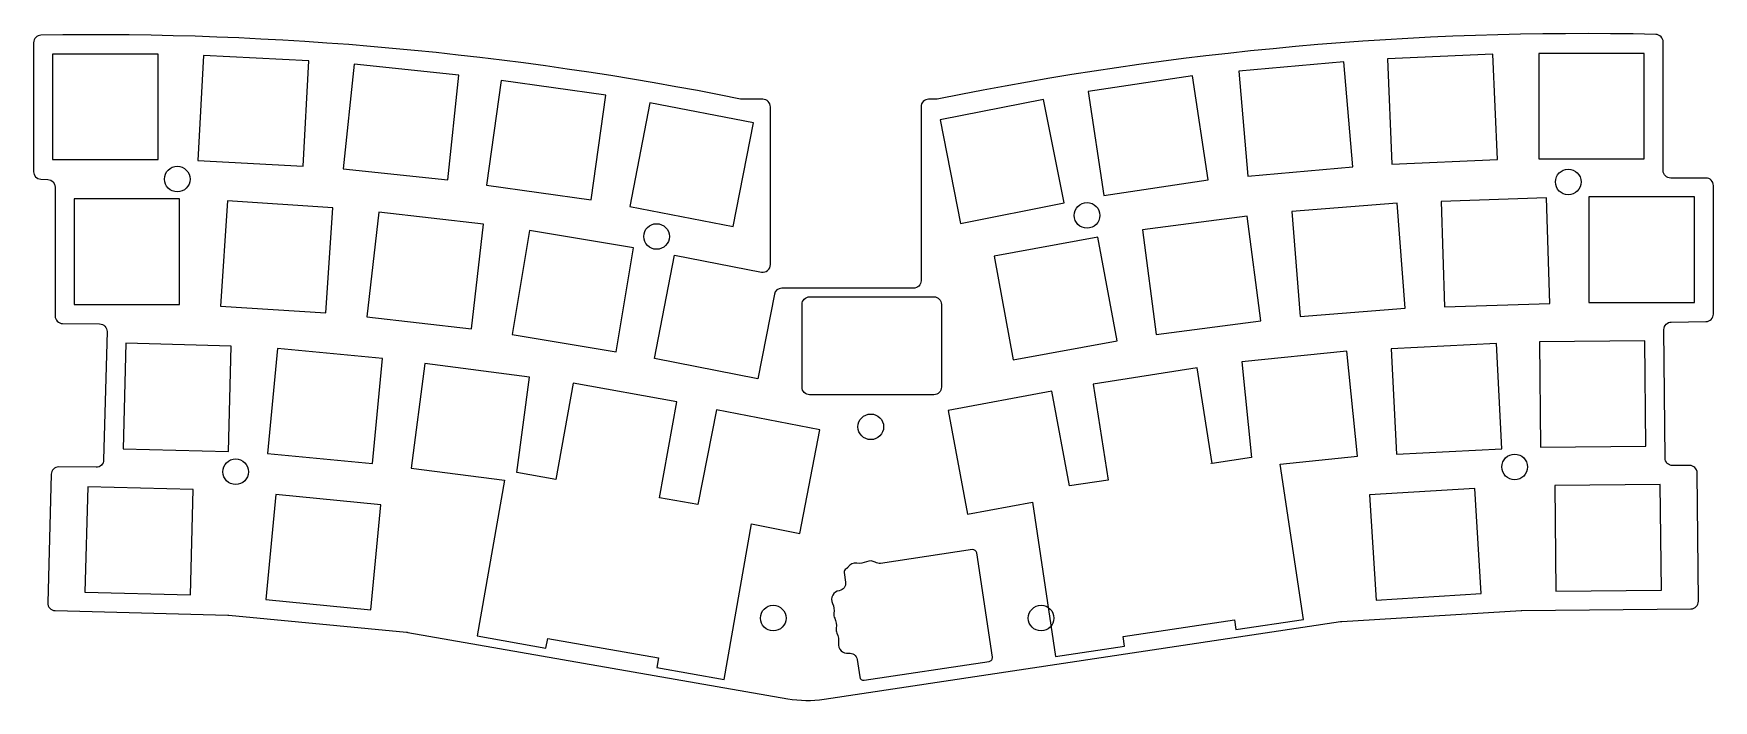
# Model space of a CAD drawing. Header units: millimetres. Extents: x 11 to 234, y 4 to 93.
import ezdxf

# ---------------------------------------------------------------- set-up
doc = ezdxf.new("R2010")
doc.units = ezdxf.units.MM
doc.layers.get('0').update_dxf_attribs({"linetype": 'CONTINUOUS'})

msp = doc.modelspace()

# ---------------------------------------------------------------- linework, layer by layer
for p, q in [((167.34, 35.73), (167.34, 35.75)), ((119.05, 21.85), (119.06, 21.85))]:
    msp.add_line(p, q)
for points in [[(107.84, 84.12), (105.29, 84.12, -0.049542), (104.89, 84.16, 0.053568), (12.01, 92.64, 0.409518), (11.03, 91.64), (11.03, 74.51, 0.397616), (11.97, 73.52), (12.94, 73.46, -0.397616), (13.89, 72.46), (13.89, 55.35, 0.411932), (14.88, 54.35), (19.79, 54.31, -0.419607), (20.78, 53.28), (20.33, 36.24, -0.408889), (19.33, 35.27), (14.37, 35.31, 0.408887), (13.36, 34.33), (12.91, 17.27, 0.414215), (13.88, 16.24), (36.8, 15.64, -0.017456), (36.94, 15.64), (60.54, 13.36, -0.019201), (60.69, 13.34), (111.15, 4.54, 0.080678), (115.96, 4.48), (184.52, 14.79, -0.022039), (184.69, 14.8), (208.49, 16.26, -0.013091), (208.59, 16.26), (231.04, 16.46, 0.414215), (232.03, 17.47), (231.88, 34.52, 0.413331), (230.88, 35.51), (228.61, 35.5, -0.413332), (227.61, 36.49), (227.46, 53.55, -0.413286), (228.44, 54.55), (233.04, 54.61, 0.410734), (234.03, 55.61), (234.03, 72.67, 0.414172), (233.03, 73.67), (228.36, 73.67, -0.414172), (227.36, 74.67), (227.36, 91.74, 0.407746), (226.38, 92.74, 0.056067), (131.2, 84.17, -0.050519), (130.8, 84.12), (129.84, 84.12, 0.414214), (128.84, 83.12), (128.84, 60.04, -0.414214), (127.84, 59.04), (110.35, 59.04, 0.359037), (109.37, 58.23), (107.19, 47.02), (93.44, 49.69), (96.12, 63.44), (107.65, 61.19, 0.471631), (108.84, 62.18), (108.84, 83.12, 0.414214)], [(114.05, 57.9), (130.55, 57.9, -0.414214), (131.55, 56.9), (131.55, 45.9, -0.414214), (130.55, 44.9), (114.05, 44.9, -0.414214), (113.05, 45.9), (113.05, 56.9, -0.414214)], [(120.7, 7.43, 0.414213), (121.27, 7.01), (137.89, 9.49, 0.414214), (138.31, 10.06), (136.24, 23.91, 0.414213), (135.67, 24.33), (123.44, 22.5, -0.179996), (122.76, 22.65, 0.253709), (121.62, 22.72, -0.141686), (120.3, 22.53, 0.272464), (119.18, 22.05, -0.101909), (118.88, 21.78, 0.307828), (118.63, 21.28), (118.82, 20.02, -0.411879), (117.99, 18.88, 0.49679), (117.08, 17.2, -0.141678), (117.28, 15.88, 0.141678), (117.38, 15.22, -0.141678), (117.58, 13.9, 0.141675), (117.68, 13.24, -0.141676), (117.87, 11.92, 0.496789), (119.23, 10.58, -0.411878), (120.36, 9.73)]]:
    msp.add_lwpolyline(points, format="xyb", close=True)
for points in [[(27.56, 76.11), (27.56, 90.11), (13.56, 90.11), (13.56, 76.11)], [(46.82, 75.24), (47.56, 89.22), (33.58, 89.96), (32.84, 75.98)], [(191.36, 75.5), (205.35, 76.11), (204.74, 90.1), (190.75, 89.49)], [(224.84, 76.22), (224.84, 90.22), (210.84, 90.22), (210.84, 76.22)], [(66.03, 73.41), (67.49, 87.33), (53.57, 88.79), (52.11, 74.87)], [(164.88, 87.26), (151.04, 85.18), (153.12, 71.34), (166.96, 73.42)], [(184.96, 89.08), (171.02, 87.86), (172.24, 73.92), (186.18, 75.14)], [(73.12, 86.61), (71.17, 72.74), (85.04, 70.79), (86.99, 84.66)], [(92.84, 83.66), (90.17, 69.91), (103.92, 67.24), (106.59, 80.99)], [(134.09, 67.65), (147.83, 70.37), (145.11, 84.11), (131.37, 81.39)], [(16.41, 56.9), (30.41, 56.9), (30.41, 70.9), (16.41, 70.9)], [(49.83, 55.76), (50.74, 69.73), (36.77, 70.64), (35.86, 56.67)], [(55.25, 55.24), (69.16, 53.65), (70.75, 67.56), (56.84, 69.15)], [(178.07, 69.23), (179.17, 55.27), (193.13, 56.37), (192.03, 70.33)], [(212.32, 57.03), (211.87, 71.02), (197.88, 70.57), (198.33, 56.58)], [(217.51, 71.16), (217.51, 57.16), (231.51, 57.16), (231.51, 71.16)], [(158.26, 66.79), (160.06, 52.91), (173.94, 54.71), (172.14, 68.59)], [(88.35, 50.59), (90.66, 64.4), (76.85, 66.71), (74.54, 52.9)], [(138.54, 63.29), (141.09, 49.52), (154.86, 52.07), (152.31, 65.84)], [(37.26, 51.36), (23.27, 51.73), (22.9, 37.73), (36.9, 37.37)], [(191.95, 37.02), (205.93, 37.7), (205.25, 51.68), (191.27, 51)], [(225.06, 38.06), (224.94, 52.06), (210.94, 51.94), (211.06, 37.94)], [(56.01, 35.77), (57.33, 49.71), (43.39, 51.03), (42.07, 37.09)], [(176.51, 35.7), (186.77, 36.74), (185.36, 50.67), (171.43, 49.26), (172.72, 36.55), (167.51, 35.77), (165.5, 48.49), (151.67, 46.3), (153.69, 33.56), (148.54, 32.79), (146.21, 45.36), (132.44, 42.81), (134.99, 29.04), (143.62, 30.64), (146.69, 10.14), (155.86, 11.51), (155.67, 12.79), (170.44, 15), (170.63, 13.71), (179.6, 15.05)], [(94.14, 31.22), (96.43, 43.95), (82.65, 46.43), (80.35, 33.65), (75.19, 34.56), (76.85, 47.22), (62.97, 49.05), (61.15, 35.17), (73.56, 33.54), (69.92, 12.88), (79.05, 11.27), (79.28, 12.55), (93.99, 9.95), (93.76, 8.68), (102.69, 7.1), (106.32, 27.74), (112.74, 26.49), (115.41, 40.23), (101.67, 42.91), (99.22, 30.32)], [(31.85, 18.32), (32.21, 32.31), (18.22, 32.68), (17.85, 18.68)], [(55.8, 16.36), (57.14, 30.3), (43.2, 31.64), (41.86, 17.7)], [(202.36, 32.47), (188.38, 31.62), (189.24, 17.64), (203.21, 18.5)], [(212.98, 32.83), (213.12, 18.83), (227.12, 18.97), (226.98, 32.97)]]:
    msp.add_lwpolyline(points, close=True)
for centre in [(30.1, 73.53), (214.76, 73.15), (150.88, 68.71), (93.73, 65.91), (122.17, 40.64), (37.85, 34.67), (207.65, 35.31), (109.22, 15.24), (144.78, 15.24)]:
    msp.add_circle(centre, 1.7)

doc.saveas('drawing.dxf')
